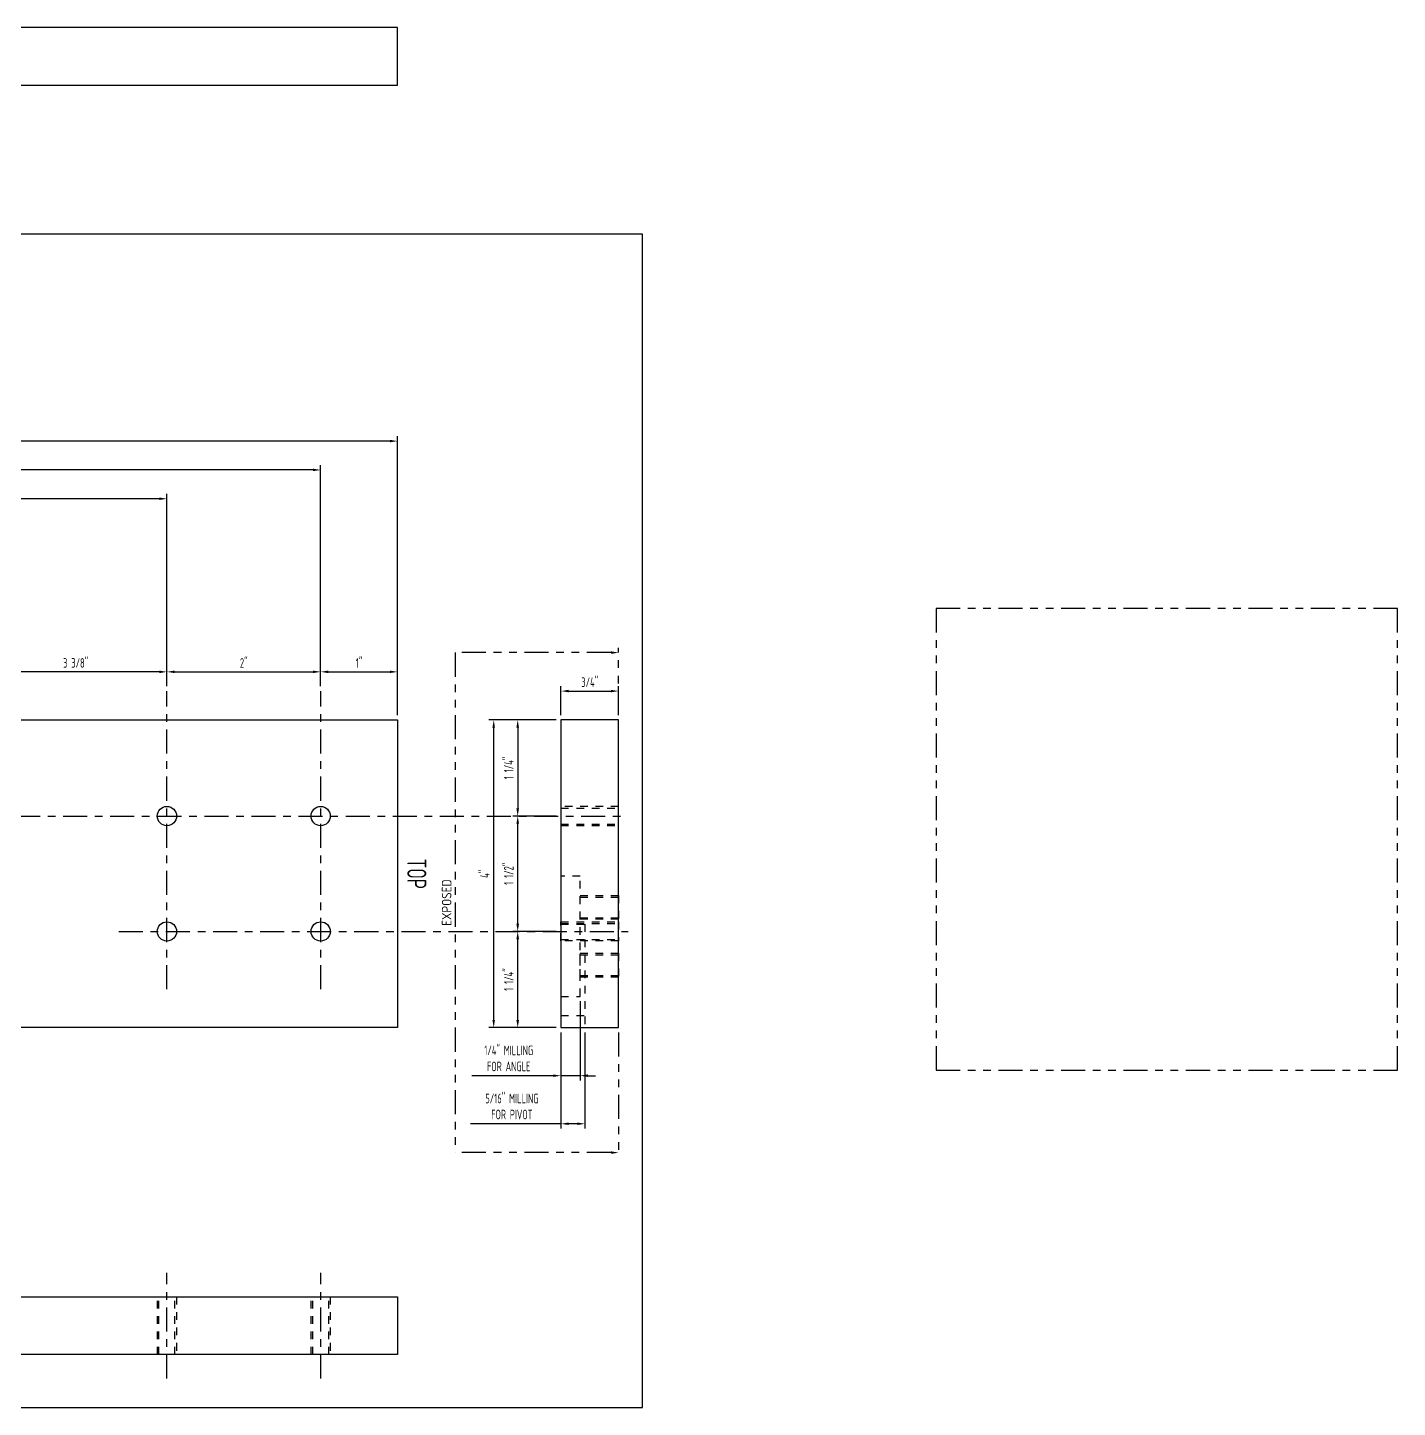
# Model space of a CAD drawing. Header units: inches. Extents: x -71 to 69, y 0 to 103.
# Drawn here: x 24.25 to 42.07, y 0 to 17.94 of the extents above; entities that cross this region are included whole.
import ezdxf

# ---------------------------------------------------------------- set-up
doc = ezdxf.new("R2010")
doc.units = ezdxf.units.IN
doc.header["$LTSCALE"] = 0.25
doc.header["$MEASUREMENT"] = 0
for name, pattern in [('CENTER', [2, 1.25, -0.25, 0.25, -0.25]), ('HIDDEN', [0.375, 0.25, -0.125]), ('PHANTOM', [2.5, 1.25, -0.25, 0.25, -0.25, 0.25, -0.25])]:
    doc.linetypes.add(name, pattern=pattern)
for name, color, linetype in [('01 - Ground Level Doors', 2, 'Continuous'), ('DIM', 4, 'Continuous'), ('EXPOSED', 3, 'PHANTOM'), ('Fastener', 7, 'Continuous'), ('OBJECT', 1, 'Continuous'), ('TEXT', 4, 'Continuous')]:
    doc.layers.add(name, color=color, linetype=linetype)
doc.styles.get("Standard").update_dxf_attribs({"font": 'archstyl.shx', "width": 0.75})
doc.dimstyles.new('Engineering Standard', dxfattribs={"dimtxt": 0.125, "dimasz": 0.1, "dimexe": 0.0625, "dimexo": 0.0625, "dimgap": 0.045, "dimtad": 1, "dimdec": 6, "dimzin": 0, "dimdsep": 46, "dimlunit": 5, "dimtxsty": 'Standard', "dimcen": 0.09, "dimclrd": 256, "dimclre": 256, "dimclrt": 256, "dimazin": 0, "dimtfac": 1, "dimtdec": 6, "dimtmove": 2, "dimatfit": 2, "dimfxl": 1, "dimfrac": 2, "dimtolj": 1, "dimtzin": 0, "dimlwd": -1, "dimlwe": -1, "dimarcsym": 0})

# ---------------------------------------------------------------- blocks, each defined once
blk = doc.blocks.new('A$Cd7216d5f')
at = {"layer": '01 - Ground Level Doors'}
blk.add_lwpolyline([(0, 0), (0, 97.875), (0.75, 97.875), (0.75, 0)], close=True, dxfattribs=at)
blk = doc.blocks.new('A$C1a80690b')
blk.add_blockref('A$Cd7216d5f', (-14, 0))
blk = doc.blocks.new('*D2')
at = {"layer": 'DefPoints', "color": 0, "transparency": 16777216}
for p in [(31.188, 8.937), (30.625, 7.687), (31.188, 7.687)]:
    blk.add_point(p, dxfattribs=at)
at = {"layer": 'DIM', "transparency": 16777216}
for p, q in [((31.125, 8.937), (30.563, 8.937)), ((30.625, 8.837), (30.625, 7.787)), ((31.125, 7.687), (30.563, 7.687))]:
    blk.add_line(p, q, dxfattribs=at)
for points in [[(30.608, 8.837), (30.642, 8.837), (30.625, 8.937)], [(30.608, 7.787), (30.642, 7.787), (30.625, 7.687)]]:
    blk.add_solid(points, dxfattribs=at)
at = {"layer": 'DIM', "transparency": 16777216, "insert": (30.509, 8.312), "char_height": 0.125, "attachment_point": 5, "rotation": 90, "bg_fill": 3, "box_fill_scale": 1.25, "bg_fill_color": 256, "bg_fill_true_color": 13158600, "bg_fill_transparency": 0}
blk.add_mtext('\\A1;1 1/4"', dxfattribs=at)
blk = doc.blocks.new('*D3')
at = {"layer": 'DefPoints', "color": 0, "transparency": 16777216}
for p in [(31.938, 9.312), (31.188, 8.937), (31.938, 8.937)]:
    blk.add_point(p, dxfattribs=at)
at = {"layer": 'DIM', "transparency": 16777216}
for p, q in [((31.188, 9), (31.188, 9.375)), ((31.938, 9), (31.938, 9.375)), ((31.288, 9.312), (31.837, 9.312))]:
    blk.add_line(p, q, dxfattribs=at)
for points in [[(31.288, 9.329), (31.288, 9.296), (31.188, 9.312)], [(31.837, 9.329), (31.837, 9.296), (31.938, 9.312)]]:
    blk.add_solid(points, dxfattribs=at)
at = {"layer": 'DIM', "transparency": 16777216, "insert": (31.562, 9.428), "char_height": 0.125, "attachment_point": 5, "bg_fill": 3, "box_fill_scale": 1.25, "bg_fill_color": 256, "bg_fill_true_color": 13158600, "bg_fill_transparency": 0}
blk.add_mtext('\\A1;3/4"', dxfattribs=at)
blk = doc.blocks.new('*D4')
at = {"layer": 'DefPoints', "color": 0, "transparency": 16777216}
for p in [(31.438, 5.344), (31.188, 4.937), (31.188, 4.312)]:
    blk.add_point(p, dxfattribs=at)
at = {"layer": 'DIM', "transparency": 16777216}
for p, q in [((31.438, 5.281), (31.438, 4.25)), ((31.188, 4.875), (31.188, 4.25)), ((31.087, 4.312), (30.029, 4.312)), ((31.438, 4.312), (31.188, 4.312)), ((31.538, 4.312), (31.638, 4.312))]:
    blk.add_line(p, q, dxfattribs=at)
for points in [[(31.087, 4.329), (31.087, 4.296), (31.188, 4.312)], [(31.538, 4.329), (31.538, 4.296), (31.438, 4.312)]]:
    blk.add_solid(points, dxfattribs=at)
at = {"layer": 'DIM', "transparency": 16777216, "insert": (30.508, 4.537), "char_height": 0.125, "attachment_point": 5}
blk.add_mtext('\\A1;1/4" MILLING\\PFOR ANGLE', dxfattribs=at)
blk = doc.blocks.new('*D5')
at = {"layer": 'DefPoints', "color": 0, "transparency": 16777216}
for p in [(30.625, 7.688), (31.188, 7.688), (31.188, 6.187)]:
    blk.add_point(p, dxfattribs=at)
at = {"layer": 'DIM', "transparency": 16777216}
for p, q in [((31.125, 7.688), (30.563, 7.688)), ((30.625, 6.287), (30.625, 7.588)), ((31.125, 6.187), (30.563, 6.187))]:
    blk.add_line(p, q, dxfattribs=at)
for points in [[(30.608, 7.588), (30.642, 7.588), (30.625, 7.688)], [(30.608, 6.287), (30.642, 6.287), (30.625, 6.187)]]:
    blk.add_solid(points, dxfattribs=at)
at = {"layer": 'DIM', "transparency": 16777216, "insert": (30.509, 6.937), "char_height": 0.125, "attachment_point": 5, "rotation": 90, "bg_fill": 3, "box_fill_scale": 1.25, "bg_fill_color": 256, "bg_fill_true_color": 13158600, "bg_fill_transparency": 0}
blk.add_mtext('\\A1;1 1/2"', dxfattribs=at)
blk = doc.blocks.new('*D6')
at = {"layer": 'DefPoints', "color": 0, "transparency": 16777216}
for p in [(30.625, 6.187), (31.188, 6.187), (31.188, 4.937)]:
    blk.add_point(p, dxfattribs=at)
at = {"layer": 'DIM', "transparency": 16777216}
for p, q in [((31.125, 6.187), (30.563, 6.187)), ((30.625, 5.037), (30.625, 6.087)), ((31.125, 4.937), (30.563, 4.937))]:
    blk.add_line(p, q, dxfattribs=at)
for points in [[(30.608, 6.087), (30.642, 6.087), (30.625, 6.187)], [(30.608, 5.037), (30.642, 5.037), (30.625, 4.937)]]:
    blk.add_solid(points, dxfattribs=at)
at = {"layer": 'DIM', "transparency": 16777216, "insert": (30.509, 5.562), "char_height": 0.125, "attachment_point": 5, "rotation": 90, "bg_fill": 3, "box_fill_scale": 1.25, "bg_fill_color": 256, "bg_fill_true_color": 13158600, "bg_fill_transparency": 0}
blk.add_mtext('\\A1;1 1/4"', dxfattribs=at)
blk = doc.blocks.new('*D7')
at = {"layer": 'DefPoints', "color": 0, "transparency": 16777216}
for p in [(30.313, 8.937), (31.188, 8.937), (31.188, 4.937)]:
    blk.add_point(p, dxfattribs=at)
at = {"layer": 'DIM', "transparency": 16777216}
for p, q in [((31.125, 8.937), (30.25, 8.937)), ((30.313, 5.037), (30.313, 8.837)), ((31.125, 4.937), (30.25, 4.937))]:
    blk.add_line(p, q, dxfattribs=at)
for points in [[(30.296, 8.837), (30.329, 8.837), (30.313, 8.937)], [(30.296, 5.037), (30.329, 5.037), (30.313, 4.937)]]:
    blk.add_solid(points, dxfattribs=at)
at = {"layer": 'DIM', "transparency": 16777216, "insert": (30.197, 6.937), "char_height": 0.125, "attachment_point": 5, "rotation": 90, "bg_fill": 3, "box_fill_scale": 1.25, "bg_fill_color": 256, "bg_fill_true_color": 13158600, "bg_fill_transparency": 0}
blk.add_mtext('\\A1;4"', dxfattribs=at)
blk = doc.blocks.new('*D37')
at = {"layer": 'DefPoints', "color": 0, "transparency": 16777216}
for p in [(0.938, 11.812), (26.062, 9.312), (0.938, 8.937)]:
    blk.add_point(p, dxfattribs=at)
at = {"layer": 'DIM', "transparency": 16777216}
for p, q in [((0.938, 9), (0.938, 11.875)), ((26.062, 9.375), (26.062, 11.875)), ((25.962, 11.812), (1.038, 11.812))]:
    blk.add_line(p, q, dxfattribs=at)
for points in [[(1.038, 11.829), (1.038, 11.796), (0.938, 11.812)], [(25.962, 11.829), (25.962, 11.796), (26.062, 11.812)]]:
    blk.add_solid(points, dxfattribs=at)
at = {"layer": 'DIM', "transparency": 16777216, "insert": (13.5, 11.928), "char_height": 0.125, "attachment_point": 5}
blk.add_mtext('\\A1;94 7/8"', dxfattribs=at)
blk = doc.blocks.new('*D49')
at = {"layer": 'DefPoints', "color": 0, "transparency": 16777216}
for p in [(0.938, 12.187), (28.062, 9.312), (0.938, 8.937)]:
    blk.add_point(p, dxfattribs=at)
at = {"layer": 'DIM', "transparency": 16777216}
for p, q in [((0.938, 9), (0.938, 12.25)), ((28.062, 9.375), (28.062, 12.25)), ((27.962, 12.187), (1.038, 12.187))]:
    blk.add_line(p, q, dxfattribs=at)
for points in [[(1.038, 12.204), (1.038, 12.171), (0.938, 12.187)], [(27.962, 12.204), (27.962, 12.171), (28.062, 12.187)]]:
    blk.add_solid(points, dxfattribs=at)
at = {"layer": 'DIM', "transparency": 16777216, "insert": (14.5, 12.303), "char_height": 0.125, "attachment_point": 5}
blk.add_mtext('\\A1;96 7/8"', dxfattribs=at)
blk = doc.blocks.new('*D50')
at = {"layer": 'DefPoints', "color": 0, "transparency": 16777216}
for p in [(0.938, 12.562), (0.938, 8.937), (29.062, 8.937)]:
    blk.add_point(p, dxfattribs=at)
at = {"layer": 'DIM', "transparency": 16777216}
for p, q in [((0.938, 9), (0.938, 12.625)), ((28.962, 12.562), (1.038, 12.562)), ((29.062, 9), (29.062, 12.625))]:
    blk.add_line(p, q, dxfattribs=at)
for points in [[(1.038, 12.579), (1.038, 12.546), (0.938, 12.562)], [(28.962, 12.579), (28.962, 12.546), (29.062, 12.562)]]:
    blk.add_solid(points, dxfattribs=at)
at = {"layer": 'DIM', "transparency": 16777216, "insert": (15, 12.678), "char_height": 0.125, "attachment_point": 5}
blk.add_mtext('\\A1;97 7/8"', dxfattribs=at)
blk = doc.blocks.new('*D92')
at = {"layer": 'DefPoints', "color": 0, "transparency": 16777216}
for p in [(23.688, 9.562), (23.688, 9.312), (26.062, 9.312)]:
    blk.add_point(p, dxfattribs=at)
at = {"layer": 'DIM', "transparency": 16777216}
for p, q in [((23.688, 9.375), (23.688, 9.625)), ((25.962, 9.562), (23.788, 9.562)), ((26.062, 9.375), (26.062, 9.625))]:
    blk.add_line(p, q, dxfattribs=at)
for points in [[(23.788, 9.579), (23.788, 9.546), (23.688, 9.562)], [(25.962, 9.579), (25.962, 9.546), (26.062, 9.562)]]:
    blk.add_solid(points, dxfattribs=at)
at = {"layer": 'DIM', "transparency": 16777216, "insert": (24.875, 9.678), "char_height": 0.125, "attachment_point": 5}
blk.add_mtext('\\A1;3 3/8"', dxfattribs=at)
blk = doc.blocks.new('*D93')
at = {"layer": 'DefPoints', "color": 0, "transparency": 16777216}
for p in [(28.062, 9.562), (26.062, 9.312), (28.062, 9.312)]:
    blk.add_point(p, dxfattribs=at)
at = {"layer": 'DIM', "transparency": 16777216}
for p, q in [((26.062, 9.375), (26.062, 9.625)), ((26.163, 9.562), (27.962, 9.562)), ((28.062, 9.375), (28.062, 9.625))]:
    blk.add_line(p, q, dxfattribs=at)
for points in [[(26.163, 9.579), (26.163, 9.546), (26.062, 9.562)], [(27.962, 9.579), (27.962, 9.546), (28.062, 9.562)]]:
    blk.add_solid(points, dxfattribs=at)
at = {"layer": 'DIM', "transparency": 16777216, "insert": (27.062, 9.678), "char_height": 0.125, "attachment_point": 5}
blk.add_mtext('\\A1;2"', dxfattribs=at)
blk = doc.blocks.new('*D94')
at = {"layer": 'DefPoints', "color": 0, "transparency": 16777216}
for p in [(29.062, 9.562), (28.062, 9.312), (29.062, 8.937)]:
    blk.add_point(p, dxfattribs=at)
at = {"layer": 'DIM', "transparency": 16777216}
for p, q in [((28.062, 9.375), (28.062, 9.625)), ((28.163, 9.562), (28.962, 9.562)), ((29.062, 9), (29.062, 9.625))]:
    blk.add_line(p, q, dxfattribs=at)
for points in [[(28.163, 9.579), (28.163, 9.546), (28.062, 9.562)], [(28.962, 9.579), (28.962, 9.546), (29.062, 9.562)]]:
    blk.add_solid(points, dxfattribs=at)
at = {"layer": 'DIM', "transparency": 16777216, "insert": (28.562, 9.678), "char_height": 0.125, "attachment_point": 5}
blk.add_mtext('\\A1;1"', dxfattribs=at)
blk = doc.blocks.new('*D97')
at = {"layer": 'DefPoints', "color": 0, "transparency": 16777216}
for p in [(31.188, 4.937), (31.5, 4.937), (31.188, 3.687)]:
    blk.add_point(p, dxfattribs=at)
at = {"layer": 'DIM', "transparency": 16777216}
for p, q in [((31.188, 4.875), (31.188, 3.625)), ((31.5, 4.875), (31.5, 3.625)), ((31.188, 3.687), (30.01, 3.687)), ((31.4, 3.687), (31.288, 3.687))]:
    blk.add_line(p, q, dxfattribs=at)
for points in [[(31.288, 3.704), (31.288, 3.671), (31.188, 3.687)], [(31.4, 3.704), (31.4, 3.671), (31.5, 3.687)]]:
    blk.add_solid(points, dxfattribs=at)
at = {"layer": 'DIM', "transparency": 16777216, "insert": (30.549, 3.912), "char_height": 0.125, "attachment_point": 5}
blk.add_mtext('\\A1;5/16" MILLING\\PFOR PIVOT', dxfattribs=at)
blk = doc.blocks.new('*D108')
at = {"layer": 'DefPoints', "color": 0, "transparency": 16777216}
for p in [(29.812, 9.812), (29.812, 9.812), (31.938, 8.937)]:
    blk.add_point(p, dxfattribs=at)
at = {"layer": 'EXPOSED', "transparency": 16777216}
for p, q in [((31.938, 9), (31.938, 9.875)), ((31.837, 9.812), (29.812, 9.812))]:
    blk.add_line(p, q, dxfattribs=at)
blk.add_solid([(31.837, 9.829), (31.837, 9.796), (31.938, 9.812)], dxfattribs=at)
blk = doc.blocks.new('_None')
blk = doc.blocks.new('*D109')
at = {"layer": 'DefPoints', "color": 0, "transparency": 16777216}
for p in [(31.938, 4.937), (29.812, 3.312), (29.812, 3.312)]:
    blk.add_point(p, dxfattribs=at)
at = {"layer": 'EXPOSED', "transparency": 16777216}
for p, q in [((31.938, 4.875), (31.938, 3.25)), ((31.837, 3.312), (29.812, 3.312))]:
    blk.add_line(p, q, dxfattribs=at)
blk.add_solid([(31.837, 3.329), (31.837, 3.296), (31.938, 3.312)], dxfattribs=at)
blk = doc.blocks.new('*D110')
at = {"layer": 'DefPoints', "color": 0, "transparency": 16777216}
for p in [(29.813, 9.812), (29.813, 3.312), (29.813, 3.312)]:
    blk.add_point(p, dxfattribs=at)
at = {"layer": 'EXPOSED', "transparency": 16777216}
blk.add_line((29.813, 9.812), (29.813, 3.312), dxfattribs=at)
at = {"layer": 'EXPOSED', "transparency": 16777216, "insert": (29.701, 6.562), "char_height": 0.125, "attachment_point": 5, "rotation": 90, "bg_fill": 3, "box_fill_scale": 1.25, "bg_fill_color": 256, "bg_fill_true_color": 13158600, "bg_fill_transparency": 0}
blk.add_mtext('\\A1;{\\W1;EXPOSED}', dxfattribs=at)

msp = doc.modelspace()

# ---------------------------------------------------------------- linework, layer by layer
msp.add_lwpolyline([(0, 0), (32.25, 0), (32.25, 15.25), (0, 15.25)], close=True)
at = {"layer": 'EXPOSED'}
msp.add_lwpolyline([(36.0669384, 10.3854299), (36.0669384, 4.3854299), (42.0669384, 4.3854299), (42.0669384, 10.3854299)], close=True, dxfattribs=at)
at = {"layer": 'Fastener', "color": 30, "linetype": 'CENTER'}
for p, q in [((26.0625, 5.4375), (26.0625, 9.3125)), ((28.0625, 5.4375), (28.0625, 9.3125)), ((26.0625, 0.375), (26.0625, 1.75)), ((28.0625, 0.375), (28.0625, 1.75))]:
    msp.add_line(p, q, dxfattribs=at)
at = {"layer": 'Fastener', "color": 30, "linetype": 'HIDDEN', "ltscale": 0.25}
for points in [[(31.1875, 7.58375), (31.9375, 7.58375)], [(31.4375, 6.6349589), (31.9375, 6.6349589)], [(31.4375, 6.3649589), (31.9375, 6.3649589)], [(31.4375, 5.8849589), (31.9375, 5.8849589)], [(31.4375, 5.6149589), (31.9375, 5.6149589)], [(25.95875, 0.6875), (25.95875, 1.4375)], [(26.16625, 0.6875), (26.16625, 1.4375)], [(27.95875, 0.6875), (27.95875, 1.4375)], [(28.16625, 0.6875), (28.16625, 1.4375)]]:
    msp.add_lwpolyline(points, dxfattribs=at)
at = {"layer": 'Fastener', "linetype": 'HIDDEN'}
for points in [[(31.4375, 6.6549589), (31.9375, 6.6549589), (31.9375, 6.3449589), (31.4375, 6.3449589)], [(31.4375, 5.9049589), (31.9375, 5.9049589), (31.9375, 5.5949589), (31.4375, 5.5949589)]]:
    msp.add_lwpolyline(points, close=True, dxfattribs=at)
at = {"layer": 'Fastener', "color": 30, "linetype": 'HIDDEN'}
for points in [[(25.93875, 0.6875), (25.93875, 1.4375), (26.18625, 1.4375), (26.18625, 0.6875)], [(27.93875, 0.6875), (27.93875, 1.4375), (28.18625, 1.4375), (28.18625, 0.6875)]]:
    msp.add_lwpolyline(points, close=True, dxfattribs=at)
at = {"layer": 'OBJECT', "color": 7, "linetype": 'HIDDEN'}
for p, q in [((31.1875, 6.28125), (31.5, 6.28125)), ((31.5, 6.28125), (31.5, 4.9375)), ((31.1875, 5.09375), (31.5, 5.09375))]:
    msp.add_line(p, q, dxfattribs=at)
at = {"layer": 'OBJECT'}
for points in [[(29.0625, 8.9375), (29.0625, 4.9375), (0.9375, 4.9375), (0.9375, 8.9375)], [(31.1875, 8.9375), (31.1875, 4.9375), (31.9375, 4.9375), (31.9375, 8.9375)], [(29.0625, 1.4375), (29.0625, 0.6875), (0.9375, 0.6875), (0.9375, 1.4375)]]:
    msp.add_lwpolyline(points, close=True, dxfattribs=at)
for centre in [(26.0625, 7.6875), (28.0625, 7.6875), (26.0625, 6.1875), (28.0625, 6.1875)]:
    msp.add_circle(centre, 0.125, dxfattribs=at)

# ---------------------------------------------------------------- block references
at = {"xscale": -1, "rotation": 270}
msp.add_blockref('A$C1a80690b', (-68.8125, 31.1875), dxfattribs=at)

# ---------------------------------------------------------------- texts
at = {"layer": 'TEXT', "color": 1, "insert": (29.3125, 6.9375), "char_height": 0.25, "attachment_point": 5, "rotation": 270}
msp.add_mtext('TOP', dxfattribs=at)

# ---------------------------------------------------------------- dimensions: what is measured, and where the dimension line sits
at = {"layer": 'DIM'}
for base, p1, p2, angle, text, override, picture, middle in [((0.9375, 12.5625), (29.0625, 8.9375), (0.9375, 8.9375), 180, '97 7/8"', {"dimpost": '"'}, '*D50', (15, 12.6783333)), ((0.9375, 12.1875), (28.0625, 9.3125), (0.9375, 8.9375), 180, '96 7/8"', {"dimpost": '"'}, '*D49', (14.5, 12.3033333)), ((0.9375, 11.8125), (26.0625, 9.3125), (0.9375, 8.9375), 180, '94 7/8"', {"dimpost": '"'}, '*D37', (13.5, 11.9283333)), ((23.6875, 9.5625), (26.0625, 9.3125), (23.6875, 9.3125), 0, '3 3/8"', {"dimpost": '"'}, '*D92', (24.875, 9.6783333)), ((31.1875, 4.3125), (31.4375054, 5.3437517), (31.1875, 4.9375), 180, '<> MILLING\\PFOR ANGLE', {"dimpost": '"', "dimtmove": 0}, '*D4', (30.508125, 4.5366667))]:
    dim = msp.add_linear_dim(base=base, p1=p1, p2=p2, angle=angle, text=text, dimstyle='Engineering Standard', override=override, dxfattribs=at)
    dim.commit()
    dim.dimension.update_dxf_attribs({"geometry": picture, "text_midpoint": middle})
for base, p1, p2, picture, middle in [((28.0625, 9.5625), (26.0625, 9.3125), (28.0625, 9.3125), '*D93', (27.0625, 9.6783333)), ((29.0625, 9.5625), (28.0625, 9.3125), (29.0625, 8.9375), '*D94', (28.5625, 9.6783333))]:
    dim = msp.add_linear_dim(base=base, p1=p1, p2=p2, angle=180, dimstyle='Engineering Standard', override={"dimpost": '"'}, dxfattribs=at)
    dim.commit()
    dim.dimension.update_dxf_attribs({"geometry": picture, "text_midpoint": middle})

# ---------------------------------------------------------------- next in the draw order: dimensions: what is measured, and where the dimension line sits
dim = msp.add_linear_dim(base=(30.625, 7.6875), p1=(31.1875, 8.9375), p2=(31.1875, 7.6875), angle=90, dimstyle='Engineering Standard', override={"dimpost": '"', "dimtfill": 1}, dxfattribs=at)
dim.commit()
dim.dimension.update_dxf_attribs({"geometry": '*D2', "text_midpoint": (30.5091667, 8.3125)})

# ---------------------------------------------------------------- next in the draw order: linework, layer by layer
at = {"layer": 'Fastener', "linetype": 'CENTER'}
msp.add_line((1.4375, 7.6875), (32.0625, 7.6875), dxfattribs=at)
at = {"layer": 'Fastener', "linetype": 'HIDDEN'}
msp.add_lwpolyline([(31.1875, 7.56375), (31.9375, 7.56375), (31.9375, 7.81125), (31.1875, 7.81125)], close=True, dxfattribs=at)
at = {"layer": 'Fastener', "color": 30, "linetype": 'HIDDEN', "ltscale": 0.25}
msp.add_lwpolyline([(31.1875, 7.79125), (31.9375, 7.79125)], dxfattribs=at)

# ---------------------------------------------------------------- next in the draw order: dimensions: what is measured, and where the dimension line sits
at = {"layer": 'DIM'}
dim = msp.add_linear_dim(base=(31.9375, 9.3125), p1=(31.1875, 8.9375), p2=(31.9375, 8.9375), dimstyle='Engineering Standard', override={"dimpost": '"', "dimtfill": 1}, dxfattribs=at)
dim.commit()
dim.dimension.update_dxf_attribs({"geometry": '*D3', "text_midpoint": (31.5625, 9.4283333)})

# ---------------------------------------------------------------- next in the draw order: dimensions: what is measured, and where the dimension line sits
dim = msp.add_linear_dim(base=(30.625, 7.6875), p1=(31.1875, 6.1875), p2=(31.1875, 7.6875), angle=270, dimstyle='Engineering Standard', override={"dimpost": '"', "dimtfill": 1}, dxfattribs=at)
dim.commit()
dim.dimension.update_dxf_attribs({"geometry": '*D5', "text_midpoint": (30.5091667, 6.9375)})

# ---------------------------------------------------------------- next in the draw order: dimensions: what is measured, and where the dimension line sits
dim = msp.add_linear_dim(base=(30.625, 6.1875), p1=(31.1875, 4.9375), p2=(31.1875, 6.1875), angle=270, dimstyle='Engineering Standard', override={"dimpost": '"', "dimtfill": 1}, dxfattribs=at)
dim.commit()
dim.dimension.update_dxf_attribs({"geometry": '*D6', "text_midpoint": (30.5091667, 5.5625)})

# ---------------------------------------------------------------- next in the draw order: dimensions: what is measured, and where the dimension line sits
dim = msp.add_linear_dim(base=(30.3125, 8.9375), p1=(31.1875, 4.9375), p2=(31.1875, 8.9375), angle=270, dimstyle='Engineering Standard', override={"dimpost": '"', "dimtfill": 1}, dxfattribs=at)
dim.commit()
dim.dimension.update_dxf_attribs({"geometry": '*D7', "text_midpoint": (30.1966667, 6.9375)})

# ---------------------------------------------------------------- next in the draw order: linework, layer by layer
at = {"layer": 'Fastener', "linetype": 'CENTER'}
msp.add_line((25.4375, 6.1875), (32.0625, 6.1875), dxfattribs=at)
at = {"layer": 'Fastener', "linetype": 'HIDDEN'}
msp.add_lwpolyline([(31.1875, 6.31125), (31.9375, 6.31125), (31.9375, 6.06375), (31.1875, 6.06375)], close=True, dxfattribs=at)
at = {"layer": 'Fastener', "color": 30, "linetype": 'HIDDEN', "ltscale": 0.25}
for points in [[(31.1875, 6.29125), (31.9375, 6.29125)], [(31.1875, 6.08375), (31.9375, 6.08375)]]:
    msp.add_lwpolyline(points, dxfattribs=at)
at = {"layer": 'OBJECT', "color": 7, "linetype": 'HIDDEN'}
msp.add_lwpolyline([(31.1875, 5.3437415), (31.4375054, 5.3437517), (31.4375, 6.9061957), (31.1875, 6.9061957)], dxfattribs=at)

# ---------------------------------------------------------------- next in the draw order: dimensions: what is measured, and where the dimension line sits
at = {"layer": 'DIM'}
dim = msp.add_linear_dim(base=(31.1875, 3.6875), p1=(31.5, 4.9375), p2=(31.1875, 4.9375), angle=180, text='<> MILLING\\PFOR PIVOT', dimstyle='Engineering Standard', override={"dimpost": '"', "dimtmove": 0}, dxfattribs=at)
dim.commit()
dim.dimension.update_dxf_attribs({"geometry": '*D97', "text_midpoint": (30.54875, 3.9116667)})
at = {"layer": 'EXPOSED'}
for base, p1, p2, picture, middle in [((29.8125, 9.8125), (31.9375, 8.9375), (29.8125, 9.8125), '*D108', (30.825, 9.8125)), ((29.8125, 3.3125), (31.9375, 4.9375), (29.8125, 3.3125), '*D109', (30.825, 3.3125))]:
    dim = msp.add_linear_dim(base=base, p1=p1, p2=p2, text=' ', dimstyle='Engineering Standard', override={"dimpost": '"', "dimblk2": 'None', "dimsah": 1}, dxfattribs=at)
    dim.commit()
    dim.dimension.update_dxf_attribs({"geometry": picture, "text_midpoint": middle})

# ---------------------------------------------------------------- next in the draw order: dimensions: what is measured, and where the dimension line sits
dim = msp.add_linear_dim(base=(29.8125, 3.3125), p1=(29.8125, 9.8125), p2=(29.8125, 3.3125), angle=90, text='{\\W1;EXPOSED}', dimstyle='Engineering Standard', override={"dimpost": '"', "dimblk1": 'None', "dimblk2": 'None', "dimsah": 1, "dimtfill": 1}, dxfattribs=at)
dim.commit()
dim.dimension.update_dxf_attribs({"geometry": '*D110', "text_midpoint": (29.7008333, 6.5625)})

doc.saveas('drawing.dxf')
